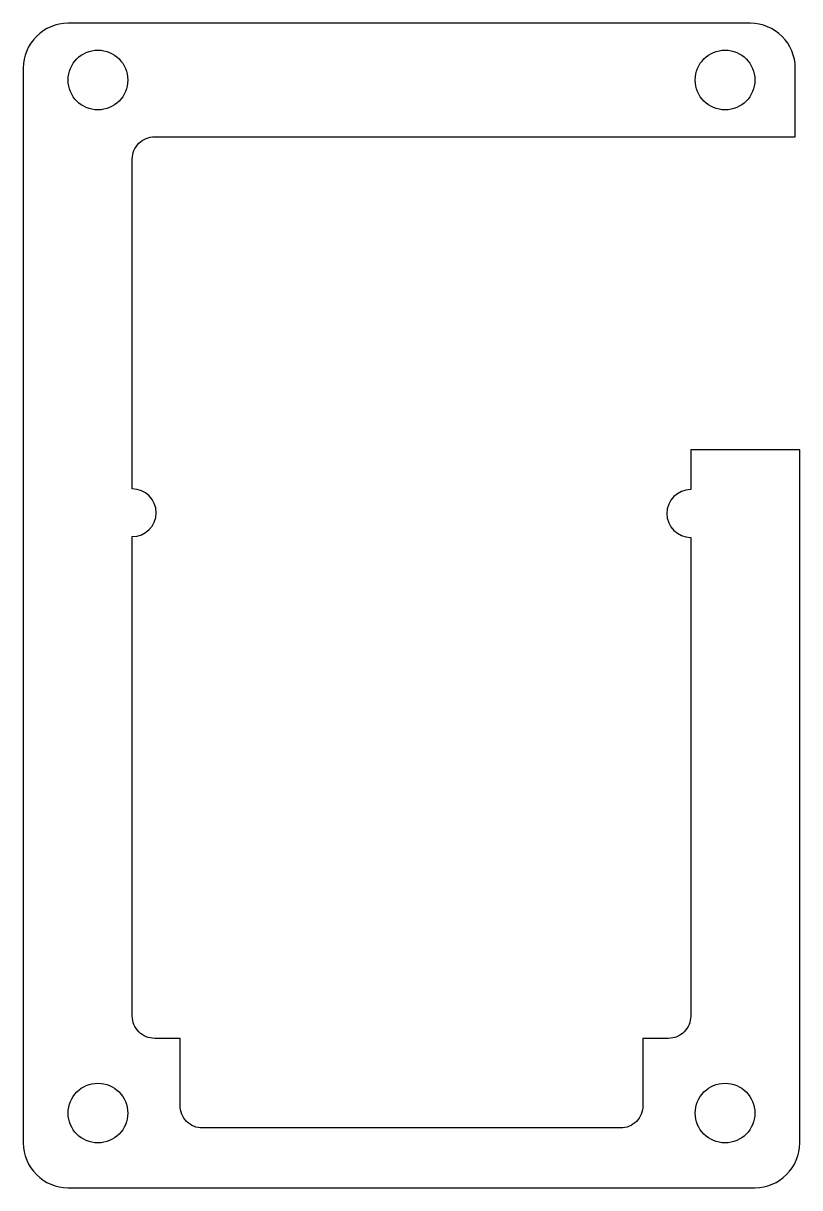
# Model space of a CAD drawing. Header units: millimetres. Extents: x -57.5 to -5.5, y -82.2 to -4.2.
import ezdxf

# ---------------------------------------------------------------- set-up
doc = ezdxf.new("R2010")
doc.units = ezdxf.units.MM
doc.header["$MEASUREMENT"] = 0
doc.layers.get('0').update_dxf_attribs({"true_color": 0xffffff})

msp = doc.modelspace()

# ---------------------------------------------------------------- linework, layer by layer
msp.add_lwpolyline([(-47, -72.2), (-48.7, -72.2, -0.414214), (-50.2, -70.7), (-50.2, -38.586, 1), (-50.2, -35.386), (-50.2, -13.3, -0.414214), (-48.7, -11.8), (-5.8, -11.8), (-5.8, -7.2, 0.414214), (-8.8, -4.2), (-54.5, -4.2, 0.414214), (-57.5, -7.2), (-57.5, -79.2, 0.414214), (-54.5, -82.2), (-47, -82.2), (-16, -82.2), (-8.5, -82.2, 0.414214), (-5.5, -79.2), (-5.5, -32.766), (-12.8, -32.766), (-12.8, -35.436, 1), (-12.8, -38.636), (-12.8, -70.7, -0.414214), (-14.3, -72.2), (-16, -72.2), (-16, -76.7, -0.414214), (-17.5, -78.2), (-45.5, -78.2, -0.414214), (-47, -76.7)], format="xyb", close=True)
for centre in [(-52.5, -8), (-10.5, -8), (-52.5, -77.2), (-10.5, -77.2)]:
    msp.add_circle(centre, 2)

doc.saveas('drawing.dxf')
